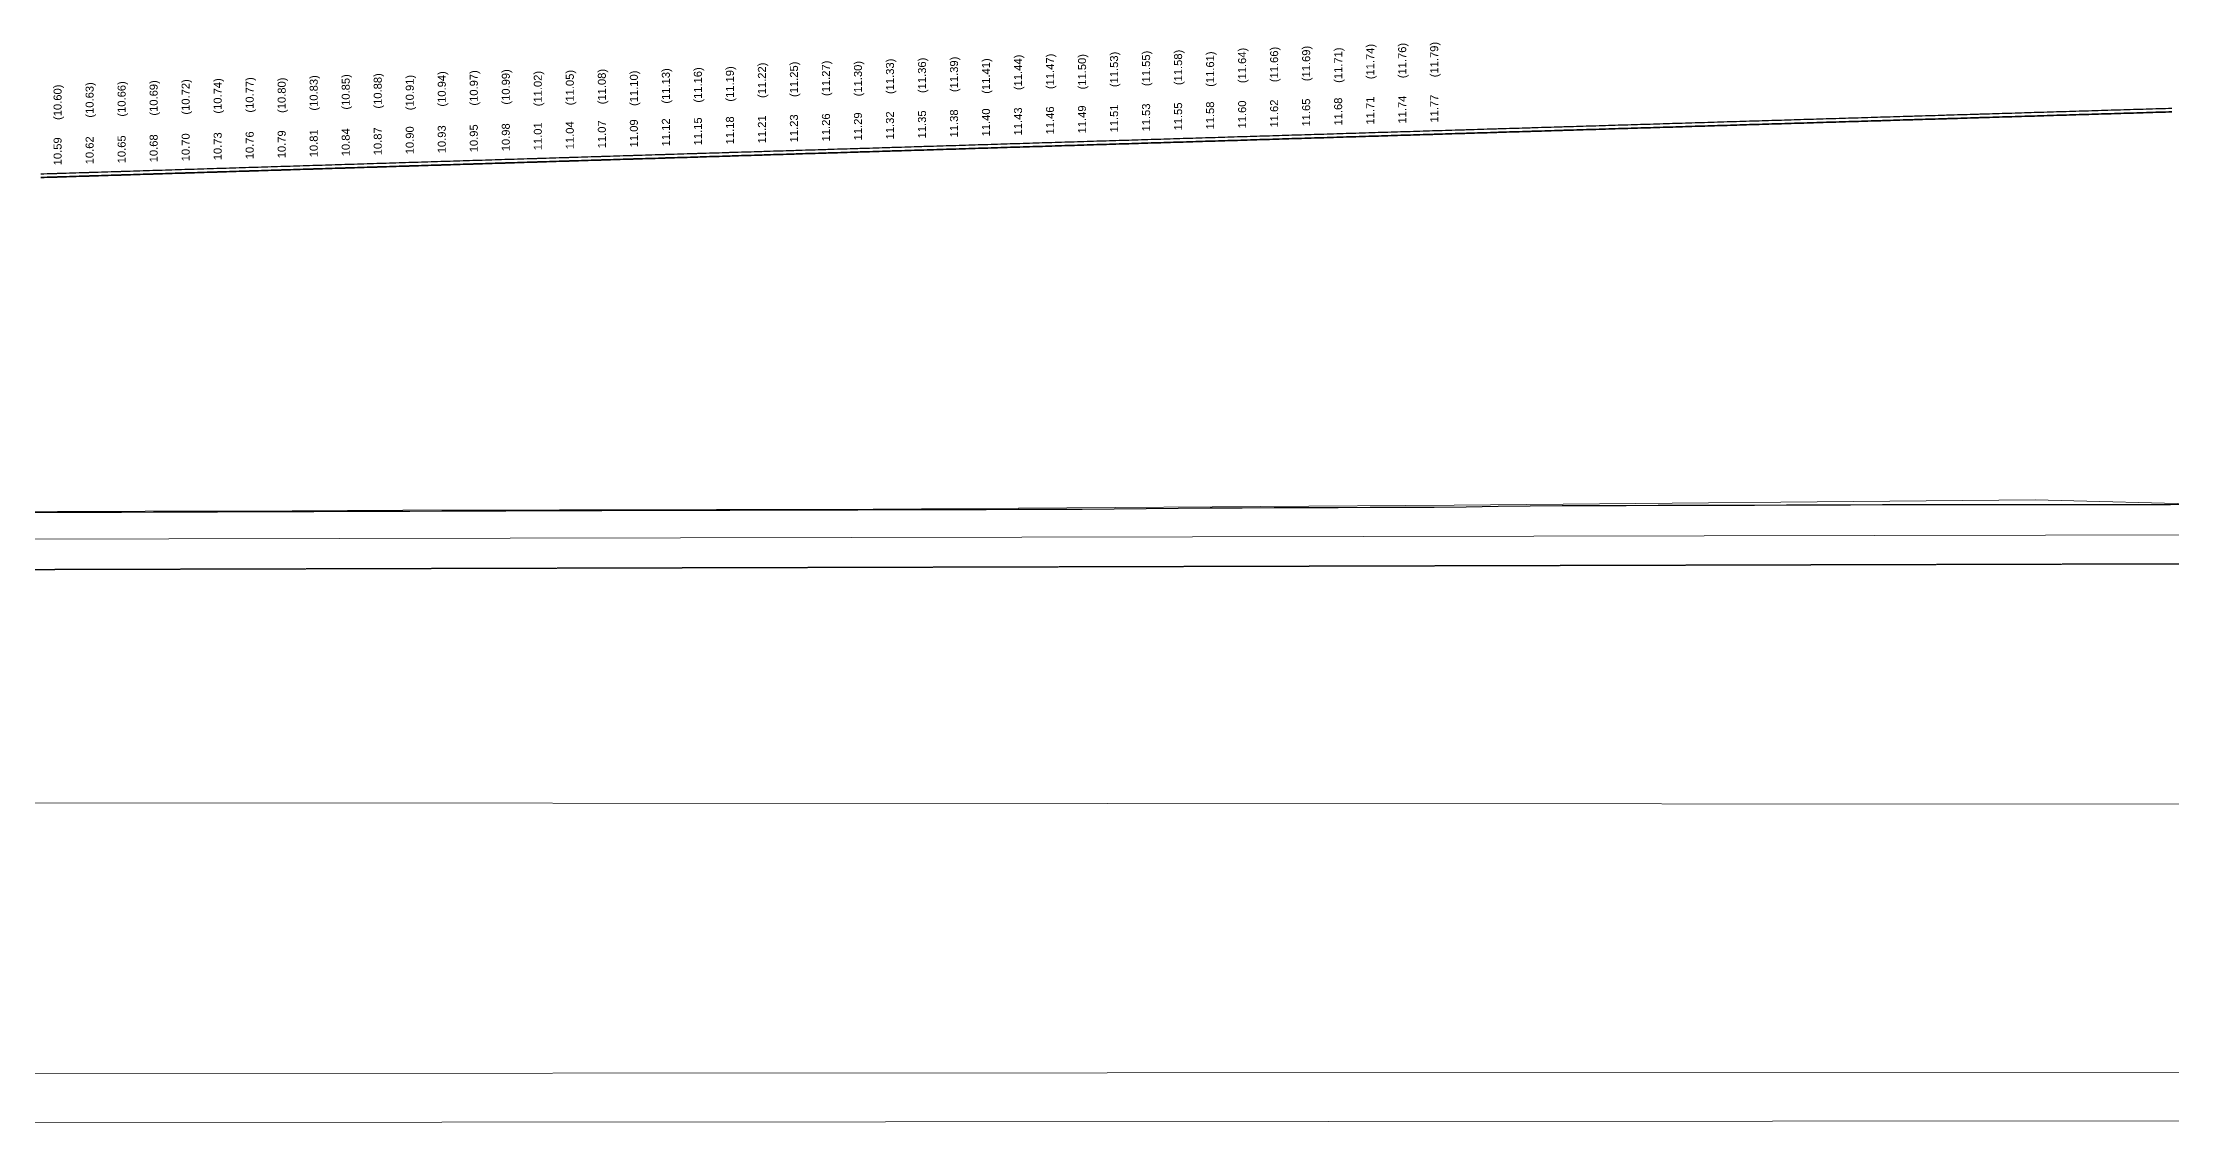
# Model space of a CAD drawing. Header units: millimetres. Extents: x 6546658 to 12951752, y -1354198 to 1102852.
# Drawn here: x 6680940 to 6747436, y -14529 to 19246 of the extents above; entities that cross this region are included whole.
import ezdxf
from ezdxf.enums import TextEntityAlignment as Align

# ---------------------------------------------------------------- set-up
doc = ezdxf.new("R2010")
doc.units = ezdxf.units.MM
doc.linetypes.add('ACAD_ISO10W100', pattern=[18.5, 12, -3, 0.5, -3])
doc.layers.get('Defpoints').update_dxf_attribs({"color": 254, "lineweight": 0})
doc.layers.add('1-Штриховка', color=8, linetype='Continuous', lineweight=9)
doc.layers.add('ИС_Основная', color=7, linetype='Continuous', lineweight=35)
for name, color, linetype in [('Геология', 250, 'Continuous'), ('Красный профиль', 1, 'Continuous'), ('Рабочие отметки', 7, 'Continuous'), ('Рабочие отметки доп.', 7, 'Continuous'), ('Черный профиль', 3, 'Continuous')]:
    doc.layers.add(name, color=color, linetype=linetype)
doc.styles.get("Standard").update_dxf_attribs({"font": 'arial.ttf'})

# ---------------------------------------------------------------- blocks, each defined once
blk = doc.blocks.new('кун')
at = {"linetype": 'Continuous'}
for p, q in [((-227818, -3990), (-209669, -3931)), ((-209669, -3931), (-206211, -3920)), ((-206211, -3920), (-191521, -3879)), ((-191521, -3879), (-173372, -3760)), ((-173372, -3760), (-155224, -3597)), ((-155224, -3597), (-137075, -4063)), ((-300000, -4981), (-91704, -4570)), ((-84129, -13142), (-283746, -13022)), ((-84129, -21442), (-258896, -21537))]:
    blk.add_line(p, q, dxfattribs=at)
at = {"layer": 'Defpoints', "color": 1, "linetype": 'Continuous'}
blk.add_line((-255040, -23079), (-84129, -22942), dxfattribs=at)
at = {"layer": 'Геология', "color": 5, "linetype": 'ACAD_ISO10W100', "lineweight": 25}
blk.add_line((-85223, -5424), (-300000, -5995), dxfattribs=at)

msp = doc.modelspace()

# ---------------------------------------------------------------- linework, layer by layer
at = {"layer": 'ИС_Основная', "flags": 128}
msp.add_lwpolyline([(6680885.4, 15029), (6680985.4, 15032.1), (6681085.3, 15035.2), (6681185.3, 15038.4), (6681285.2, 15041.5), (6681385.2, 15044.7), (6681412.2, 15045.5), (6681485.1, 15047.8), (6681585.1, 15050.9), (6681685, 15054.1), (6681785, 15057.2), (6681884.9, 15060.4), (6681984.9, 15063.5), (6682084.8, 15066.6), (6682184.8, 15069.8), (6682284.7, 15072.9), (6682384.7, 15076), (6682412.2, 15076.9), (6682484.6, 15079.2), (6682584.6, 15082.3), (6682684.5, 15085.5), (6682784.5, 15088.6), (6682884.4, 15091.7), (6682984.4, 15094.9), (6683084.3, 15098), (6683184.3, 15101.1), (6683284.2, 15104.3), (6683384.2, 15107.4), (6683412.2, 15108.3), (6683484.1, 15110.6), (6683584.1, 15113.7), (6683684, 15116.8), (6683784, 15120), (6683883.9, 15123.1), (6683983.9, 15126.2), (6684083.8, 15129.4), (6684183.8, 15132.5), (6684283.7, 15135.6), (6684383.7, 15138.8), (6684412.2, 15139.7), (6684483.6, 15141.9), (6684583.6, 15145), (6684683.5, 15148.2), (6684783.5, 15151.3), (6684883.4, 15154.4), (6684983.4, 15157.6), (6685083.3, 15160.7), (6685183.3, 15163.8), (6685283.2, 15167), (6685383.2, 15170.1), (6685412.2, 15171), (6685483.1, 15173.2), (6685583.1, 15176.4), (6685683, 15179.5), (6685783, 15182.6), (6685882.9, 15185.8), (6685982.9, 15188.9), (6686082.8, 15192), (6686182.8, 15195.1), (6686282.7, 15198.3), (6686382.7, 15201.4), (6686412.2, 15202.3), (6686482.6, 15204.5), (6686582.6, 15207.7), (6686682.5, 15210.8), (6686782.5, 15213.9), (6686882.4, 15217.1), (6686982.4, 15220.2), (6687082.3, 15223.3), (6687182.3, 15226.4), (6687282.2, 15229.6), (6687382.2, 15232.7), (6687412.2, 15233.6), (6687482.1, 15235.8), (6687582.1, 15239), (6687682, 15242.1), (6687782, 15245.2), (6687881.9, 15248.3), (6687981.9, 15251.5), (6688081.8, 15254.6), (6688181.8, 15257.7), (6688281.7, 15260.9), (6688381.7, 15264), (6688412.2, 15264.9), (6688481.6, 15267.1), (6688581.6, 15270.2), (6688681.5, 15273.4), (6688781.5, 15276.5), (6688881.4, 15279.6), (6688981.4, 15282.7), (6689081.3, 15285.9), (6689181.3, 15289), (6689281.2, 15292.1), (6689381.2, 15295.2), (6689412.2, 15296.2), (6689481.1, 15298.4), (6689581.1, 15301.5), (6689681, 15304.6), (6689781, 15307.7), (6689880.9, 15310.9), (6689980.9, 15314), (6690080.8, 15317.1), (6690180.8, 15320.2), (6690280.7, 15323.4), (6690380.7, 15326.5), (6690412.2, 15327.5), (6690480.6, 15329.6), (6690580.6, 15332.7), (6690680.5, 15335.9), (6690780.5, 15339), (6690880.4, 15342.1), (6690980.4, 15345.2), (6691080.3, 15348.3), (6691180.3, 15351.5), (6691280.2, 15354.6), (6691380.2, 15357.7), (6691412.2, 15358.7), (6691480.1, 15360.8), (6691580.1, 15364), (6691680, 15367.1), (6691780, 15370.2), (6691879.9, 15373.3), (6691979.9, 15376.4), (6692079.8, 15379.6), (6692179.8, 15382.7), (6692279.7, 15385.8), (6692379.7, 15388.9), (6692412.2, 15389.9), (6692479.6, 15392), (6692579.6, 15395.2), (6692679.5, 15398.3), (6692779.5, 15401.4), (6692879.4, 15404.5), (6692979.4, 15407.6), (6693079.3, 15410.8), (6693179.3, 15413.9), (6693279.2, 15417), (6693379.2, 15420.1), (6693412.2, 15421.1), (6693479.1, 15423.2), (6693579.1, 15426.4), (6693679, 15429.5), (6693779, 15432.6), (6693878.9, 15435.7), (6693978.9, 15438.8), (6694078.8, 15441.9), (6694178.8, 15445.1), (6694278.7, 15448.2), (6694378.7, 15451.3), (6694412.2, 15452.3), (6694478.6, 15454.4), (6694578.6, 15457.5), (6694678.5, 15460.6), (6694778.5, 15463.8), (6694878.4, 15466.9), (6694978.4, 15470), (6695078.3, 15473.1), (6695178.3, 15476.2), (6695278.2, 15479.3), (6695378.2, 15482.4), (6695412.2, 15483.5), (6695478.1, 15485.6), (6695578.1, 15488.7), (6695678, 15491.8), (6695778, 15494.9), (6695877.9, 15498), (6695977.9, 15501.1), (6696077.8, 15504.2), (6696177.8, 15507.4), (6696277.7, 15510.5), (6696377.7, 15513.6), (6696412.2, 15514.7), (6696477.6, 15516.7), (6696577.6, 15519.8), (6696677.5, 15522.9), (6696777.5, 15526), (6696877.4, 15529.1), (6696977.4, 15532.3), (6697077.3, 15535.4), (6697177.3, 15538.5), (6697277.2, 15541.6), (6697377.2, 15544.7), (6697412.2, 15545.8), (6697477.1, 15547.8), (6697577.1, 15550.9), (6697677, 15554), (6697777, 15557.1), (6697876.9, 15560.3), (6697976.9, 15563.4), (6698076.8, 15566.5), (6698176.8, 15569.6), (6698276.7, 15572.7), (6698376.7, 15575.8), (6698412.2, 15576.9), (6698476.6, 15578.9), (6698576.6, 15582), (6698676.5, 15585.1), (6698776.5, 15588.2), (6698876.4, 15591.4), (6698976.4, 15594.5), (6699076.3, 15597.6), (6699176.3, 15600.7), (6699276.2, 15603.8), (6699376.2, 15606.9), (6699412.2, 15608), (6699476.1, 15610), (6699576.1, 15613.1), (6699676, 15616.2), (6699776, 15619.3), (6699875.9, 15622.4), (6699975.9, 15625.5), (6700075.8, 15628.6), (6700175.8, 15631.8), (6700275.7, 15634.9), (6700375.7, 15638), (6700412.2, 15639.1), (6700475.6, 15641.1), (6700575.6, 15644.2), (6700675.5, 15647.3), (6700775.5, 15650.4), (6700875.4, 15653.5), (6700975.4, 15656.6), (6701075.3, 15659.7), (6701175.3, 15662.8), (6701275.2, 15665.9), (6701375.2, 15669), (6701412.2, 15670.2), (6701475.1, 15672.1), (6701575.1, 15675.2), (6701675, 15678.3), (6701775, 15681.4), (6701874.9, 15684.5), (6701974.9, 15687.6), (6702074.8, 15690.7), (6702174.8, 15693.8), (6702274.7, 15696.9), (6702374.7, 15700.1), (6702412.2, 15701.2), (6702474.6, 15703.2), (6702574.6, 15706.3), (6702674.5, 15709.4), (6702774.5, 15712.5), (6702874.4, 15715.6), (6702974.4, 15718.7), (6703074.3, 15721.8), (6703174.3, 15724.9), (6703274.2, 15728), (6703374.2, 15731.1), (6703412.2, 15732.2), (6703474.1, 15734.2), (6703574.1, 15737.3), (6703674, 15740.4), (6703774, 15743.5), (6703873.9, 15746.6), (6703973.9, 15749.7), (6704073.8, 15752.8), (6704173.8, 15755.9), (6704273.7, 15759), (6704373.7, 15762.1), (6704412.2, 15763.3), (6704473.6, 15765.2), (6704573.6, 15768.3), (6704673.5, 15771.4), (6704773.5, 15774.5), (6704873.4, 15777.6), (6704973.4, 15780.7), (6705073.3, 15783.8), (6705173.3, 15786.9), (6705273.2, 15790), (6705373.2, 15793), (6705412.2, 15794.3), (6705473.1, 15796.1), (6705573.1, 15799.2), (6705673, 15802.3), (6705773, 15805.4), (6705872.9, 15808.5), (6705972.9, 15811.6), (6706072.8, 15814.7), (6706172.8, 15817.8), (6706272.7, 15820.9), (6706372.7, 15824), (6706412.2, 15825.2), (6706472.6, 15827.1), (6706572.6, 15830.2), (6706672.5, 15833.3), (6706772.5, 15836.4), (6706872.4, 15839.5), (6706972.4, 15842.6), (6707072.3, 15845.7), (6707172.3, 15848.8), (6707272.2, 15851.9), (6707372.2, 15855), (6707412.2, 15856.2), (6707472.1, 15858.1), (6707572.1, 15861.1), (6707672, 15864.2), (6707772, 15867.3), (6707871.9, 15870.4), (6707971.9, 15873.5), (6708071.8, 15876.6), (6708171.8, 15879.7), (6708271.7, 15882.8), (6708371.7, 15885.9), (6708412.2, 15887.1), (6708471.6, 15889), (6708571.6, 15892.1), (6708671.5, 15895.2), (6708771.5, 15898.3), (6708871.4, 15901.3), (6708971.4, 15904.4), (6709071.3, 15907.5), (6709171.3, 15910.6), (6709271.2, 15913.7), (6709371.2, 15916.8), (6709412.2, 15918.1), (6709471.1, 15919.9), (6709571.1, 15923), (6709671, 15926.1), (6709771, 15929.2), (6709870.9, 15932.2), (6709970.9, 15935.3), (6710070.8, 15938.4), (6710170.8, 15941.5), (6710270.7, 15944.6), (6710370.7, 15947.7), (6710412.2, 15949), (6710470.6, 15950.8), (6710570.6, 15953.9), (6710670.5, 15957), (6710770.5, 15960), (6710870.4, 15963.1), (6710970.4, 15966.2), (6711070.3, 15969.3), (6711170.3, 15972.4), (6711270.2, 15975.5), (6711370.2, 15978.6), (6711412.2, 15979.9), (6711470.1, 15981.7), (6711570.1, 15984.7), (6711670, 15987.8), (6711770, 15990.9), (6711869.9, 15994), (6711969.9, 15997.1), (6712069.8, 16000.2), (6712169.8, 16003.3), (6712269.7, 16006.3), (6712369.7, 16009.4), (6712412.2, 16010.7), (6712469.6, 16012.5), (6712569.6, 16015.6), (6712669.5, 16018.7), (6712769.5, 16021.8), (6712869.4, 16024.9), (6712969.4, 16027.9), (6713069.3, 16031), (6713169.3, 16034.1), (6713269.2, 16037.2), (6713369.2, 16040.3), (6713412.2, 16041.6), (6713469.1, 16043.4), (6713569.1, 16046.4), (6713669, 16049.5), (6713769, 16052.6), (6713868.9, 16055.7), (6713968.9, 16058.8), (6714068.8, 16061.9), (6714168.8, 16064.9), (6714268.7, 16068), (6714368.7, 16071.1), (6714412.2, 16072.4), (6714468.6, 16074.2), (6714568.6, 16077.3), (6714668.5, 16080.3), (6714768.5, 16083.4), (6714868.4, 16086.5), (6714968.4, 16089.6), (6715068.3, 16092.7), (6715168.3, 16095.7), (6715268.2, 16098.8), (6715368.2, 16101.9), (6715412.2, 16103.3), (6715468.1, 16105), (6715568.1, 16108.1), (6715668, 16111.1), (6715768, 16114.2), (6715867.9, 16117.3), (6715967.9, 16120.4), (6716067.8, 16123.5), (6716167.8, 16126.5), (6716267.7, 16129.6), (6716367.7, 16132.7), (6716412.1, 16134.1), (6716467.6, 16135.8), (6716567.6, 16138.8), (6716667.5, 16141.9), (6716767.5, 16145), (6716867.4, 16148.1), (6716967.4, 16151.2), (6717067.3, 16154.2), (6717167.3, 16157.3), (6717267.2, 16160.4), (6717367.2, 16163.5), (6717412.1, 16164.8), (6717467.1, 16166.5), (6717567.1, 16169.6), (6717667, 16172.7), (6717767, 16175.8), (6717866.9, 16178.8), (6717966.9, 16181.9), (6718066.8, 16185), (6718166.8, 16188.1), (6718266.7, 16191.1), (6718366.7, 16194.2), (6718412.1, 16195.6), (6718466.6, 16197.3), (6718566.6, 16200.4), (6718666.5, 16203.4), (6718766.5, 16206.5), (6718866.4, 16209.6), (6718966.4, 16212.7), (6719066.3, 16215.7), (6719166.3, 16218.8), (6719266.2, 16221.9), (6719366.2, 16225), (6719412.1, 16226.4), (6719466.1, 16228), (6719566.1, 16231.1), (6719666, 16234.2), (6719766, 16237.2), (6719865.9, 16240.3), (6719965.9, 16243.4), (6720065.8, 16246.5), (6720165.8, 16249.5), (6720265.7, 16252.6), (6720365.7, 16255.7), (6720412.1, 16257.1), (6720465.6, 16258.7), (6720565.6, 16261.8), (6720665.5, 16264.9), (6720765.5, 16268), (6720865.4, 16271), (6720965.4, 16274.1), (6721065.3, 16277.2), (6721165.3, 16280.2), (6721265.2, 16283.3), (6721365.2, 16286.4), (6721412.1, 16287.8), (6721465.1, 16289.4), (6721565.1, 16292.5), (6721665, 16295.6), (6721765, 16298.7), (6721864.9, 16301.7), (6721964.9, 16304.8), (6722064.8, 16307.9), (6722164.8, 16310.9), (6722264.7, 16314), (6722364.7, 16317.1), (6722412.1, 16318.5), (6722464.6, 16320.1), (6722564.6, 16323.2), (6722664.5, 16326.3), (6722764.5, 16329.3), (6722864.4, 16332.4), (6722964.4, 16335.5), (6723064.3, 16338.5), (6723164.3, 16341.6), (6723264.2, 16344.7), (6723364.2, 16347.7), (6723412.1, 16349.2), (6723464.1, 16350.8), (6723564.1, 16353.9), (6723664, 16356.9), (6723764, 16360), (6723863.9, 16363.1), (6723963.9, 16366.1), (6724063.8, 16369.2), (6724163.8, 16372.2), (6724263.7, 16375.3), (6724363.7, 16378.4), (6724412.1, 16379.9), (6724463.6, 16381.4), (6724563.6, 16384.5), (6724663.5, 16387.6), (6724763.5, 16390.6), (6724863.4, 16393.7), (6724963.4, 16396.8), (6725063.3, 16399.8), (6725163.3, 16402.9), (6725263.2, 16405.9), (6725363.2, 16409), (6725412.1, 16410.5), (6725463.1, 16412.1), (6725563.1, 16415.1), (6725663, 16418.2), (6725763, 16421.3), (6725862.9, 16424.3), (6725962.9, 16427.4), (6726062.8, 16430.4), (6726162.8, 16433.5), (6726262.7, 16436.6), (6726362.7, 16439.6), (6726412.1, 16441.1), (6726462.6, 16442.7), (6726562.6, 16445.7), (6726662.5, 16448.8), (6726762.5, 16451.9), (6726862.4, 16454.9), (6726962.4, 16458), (6727062.3, 16461), (6727162.3, 16464.1), (6727262.2, 16467.2), (6727362.2, 16470.2), (6727412.1, 16471.7), (6727462.1, 16473.3), (6727562.1, 16476.3), (6727662, 16479.4), (6727762, 16482.5), (6727861.9, 16485.5), (6727961.9, 16488.6), (6728061.8, 16491.6), (6728161.8, 16494.7), (6728261.7, 16497.7), (6728361.7, 16500.8), (6728412.1, 16502.3), (6728461.6, 16503.9), (6728561.6, 16506.9), (6728661.5, 16510), (6728761.5, 16513), (6728861.4, 16516.1), (6728961.4, 16519.1), (6729061.3, 16522.2), (6729161.3, 16525.3), (6729261.2, 16528.3), (6729361.2, 16531.4), (6729412.1, 16532.9), (6729461.1, 16534.4), (6729561.1, 16537.5), (6729661, 16540.5), (6729761, 16543.6), (6729860.9, 16546.6), (6729960.9, 16549.7), (6730060.8, 16552.7), (6730160.8, 16555.8), (6730260.7, 16558.9), (6730360.7, 16561.9), (6730412.1, 16563.5), (6730460.6, 16565), (6730560.6, 16568), (6730660.5, 16571.1), (6730760.5, 16574.1), (6730860.4, 16577.2), (6730960.4, 16580.2), (6731060.3, 16583.3), (6731160.3, 16586.3), (6731260.2, 16589.4), (6731360.2, 16592.4), (6731412.1, 16594), (6731460.1, 16595.5), (6731560.1, 16598.5), (6731660, 16601.6), (6731760, 16604.6), (6731859.9, 16607.7), (6731959.9, 16610.7), (6732059.8, 16613.8), (6732159.8, 16616.8), (6732259.7, 16619.9), (6732359.7, 16622.9), (6732412.1, 16624.5), (6732459.6, 16626), (6732559.6, 16629), (6732659.5, 16632.1), (6732759.5, 16635.1), (6732859.4, 16638.2), (6732959.4, 16641.2), (6733059.3, 16644.3), (6733159.3, 16647.3), (6733259.2, 16650.4), (6733359.2, 16653.4), (6733412.1, 16655), (6733459.1, 16656.5), (6733559.1, 16659.5), (6733659, 16662.6), (6733759, 16665.6), (6733858.9, 16668.7), (6733958.9, 16671.7), (6734058.8, 16674.8), (6734158.8, 16677.8), (6734258.7, 16680.9), (6734358.7, 16683.9), (6734412.1, 16685.5), (6734458.6, 16687), (6734558.6, 16690), (6734658.5, 16693), (6734758.5, 16696.1), (6734858.4, 16699.1), (6734958.4, 16702.2), (6735058.3, 16705.2), (6735158.3, 16708.3), (6735258.2, 16711.3), (6735358.2, 16714.4), (6735412.1, 16716), (6735458.1, 16717.4), (6735558.1, 16720.5), (6735658, 16723.5), (6735758, 16726.5), (6735857.9, 16729.6), (6735957.9, 16732.6), (6736057.8, 16735.7), (6736157.8, 16738.7), (6736257.7, 16741.8), (6736357.7, 16744.8), (6736412.1, 16746.5), (6736457.6, 16747.8), (6736557.6, 16750.9), (6736657.5, 16753.9), (6736757.5, 16757), (6736857.4, 16760), (6736957.4, 16763.1), (6737057.3, 16766.1), (6737157.3, 16769.1), (6737257.2, 16772.2), (6737357.2, 16775.2), (6737412.1, 16776.9), (6737457.1, 16778.3), (6737557.1, 16781.3), (6737657, 16784.4), (6737757, 16787.4), (6737856.9, 16790.4), (6737956.9, 16793.5), (6738056.8, 16796.5), (6738156.8, 16799.6), (6738256.7, 16802.6), (6738356.7, 16805.6), (6738412.1, 16807.3), (6738456.6, 16808.7), (6738556.6, 16811.7), (6738656.5, 16814.8), (6738756.5, 16817.8), (6738856.4, 16820.8), (6738956.4, 16823.9), (6739056.3, 16826.9), (6739156.3, 16829.9), (6739256.2, 16833), (6739356.2, 16836), (6739412.1, 16837.7), (6739456.1, 16839.1), (6739556.1, 16842.1), (6739656, 16845.1), (6739756, 16848.2), (6739855.9, 16851.2), (6739955.9, 16854.2), (6740055.8, 16857.3), (6740155.8, 16860.3), (6740255.7, 16863.4), (6740355.7, 16866.4), (6740412.1, 16868.1), (6740455.6, 16869.4), (6740555.6, 16872.5), (6740655.5, 16875.5), (6740755.5, 16878.5), (6740855.5, 16881.6), (6740955.4, 16884.6), (6741055.4, 16887.6), (6741155.3, 16890.7), (6741255.3, 16893.7), (6741355.2, 16896.7), (6741412.1, 16898.5), (6741455.2, 16899.8), (6741555.1, 16902.8), (6741655.1, 16905.8), (6741755, 16908.9), (6741855, 16911.9), (6741954.9, 16914.9), (6742054.9, 16918), (6742154.8, 16921), (6742254.8, 16924), (6742354.7, 16927.1), (6742412.1, 16928.8), (6742454.7, 16930.1), (6742554.6, 16933.1), (6742654.6, 16936.2), (6742754.5, 16939.2), (6742854.5, 16942.2), (6742954.4, 16945.3), (6743054.4, 16948.3), (6743154.3, 16951.3), (6743254.3, 16954.4), (6743354.2, 16957.4), (6743412.1, 16959.1), (6743454.2, 16960.4), (6743554.1, 16963.5), (6743654.1, 16966.5), (6743754, 16969.5), (6743854, 16972.5), (6743953.9, 16975.6), (6744053.9, 16978.6), (6744153.8, 16981.6), (6744253.8, 16984.7), (6744353.7, 16987.7), (6744412.1, 16989.5), (6744453.7, 16990.7), (6744553.6, 16993.8), (6744653.6, 16996.8), (6744753.5, 16999.8), (6744853.5, 17002.8), (6744953.4, 17005.9), (6745053.4, 17008.9), (6745153.3, 17011.9), (6745253.3, 17014.9), (6745353.2, 17018), (6745412.1, 17019.8), (6745453.2, 17021), (6745553.1, 17024), (6745653.1, 17027.1), (6745753, 17030.1), (6745853, 17033.1), (6745952.9, 17036.1), (6746052.9, 17039.2), (6746152.8, 17042.2), (6746252.8, 17045.2), (6746352.7, 17048.2), (6746412.1, 17050), (6746452.7, 17051.3), (6746552.6, 17054.3), (6746652.6, 17057.3), (6746752.5, 17060.3), (6746852.5, 17063.4), (6746952.4, 17066.4), (6747052.4, 17069.4), (6747152.3, 17072.4), (6747252.3, 17075.5), (6747352.2, 17078.5), (6747412.1, 17080.3), (6747452.2, 17081.5)], dxfattribs=at)
at = {"layer": 'Красный профиль', "linetype": 'Continuous', "flags": 128}
msp.add_lwpolyline([(6680881.8, 15143.9), (6680981.7, 15147), (6681081.7, 15150.2), (6681181.6, 15153.3), (6681281.6, 15156.5), (6681381.5, 15159.6), (6681408.6, 15160.5), (6681481.5, 15162.7), (6681581.4, 15165.9), (6681681.4, 15169), (6681781.3, 15172.2), (6681881.3, 15175.3), (6681981.2, 15178.4), (6682081.2, 15181.6), (6682181.1, 15184.7), (6682281.1, 15187.9), (6682381, 15191), (6682408.6, 15191.9), (6682481, 15194.1), (6682580.9, 15197.3), (6682680.9, 15200.4), (6682780.8, 15203.5), (6682880.8, 15206.7), (6682980.7, 15209.8), (6683080.7, 15213), (6683180.6, 15216.1), (6683280.6, 15219.2), (6683380.5, 15222.4), (6683408.6, 15223.2), (6683480.5, 15225.5), (6683580.4, 15228.6), (6683680.4, 15231.8), (6683780.3, 15234.9), (6683880.3, 15238), (6683980.2, 15241.2), (6684080.2, 15244.3), (6684180.2, 15247.4), (6684280.1, 15250.6), (6684380.1, 15253.7), (6684408.6, 15254.6), (6684480, 15256.8), (6684580, 15260), (6684679.9, 15263.1), (6684779.9, 15266.2), (6684879.8, 15269.4), (6684979.8, 15272.5), (6685079.7, 15275.6), (6685179.7, 15278.8), (6685279.6, 15281.9), (6685379.6, 15285), (6685408.6, 15285.9), (6685479.5, 15288.2), (6685579.5, 15291.3), (6685679.4, 15294.4), (6685779.4, 15297.6), (6685879.3, 15300.7), (6685979.3, 15303.8), (6686079.2, 15307), (6686179.2, 15310.1), (6686279.1, 15313.2), (6686379.1, 15316.4), (6686408.6, 15317.3), (6686479, 15319.5), (6686579, 15322.6), (6686678.9, 15325.7), (6686778.9, 15328.9), (6686878.8, 15332), (6686978.8, 15335.1), (6687078.7, 15338.3), (6687178.7, 15341.4), (6687278.6, 15344.5), (6687378.6, 15347.6), (6687408.6, 15348.6), (6687478.5, 15350.8), (6687578.5, 15353.9), (6687678.4, 15357), (6687778.4, 15360.2), (6687878.3, 15363.3), (6687978.3, 15366.4), (6688078.2, 15369.5), (6688178.2, 15372.7), (6688278.1, 15375.8), (6688378.1, 15378.9), (6688408.6, 15379.9), (6688478, 15382.1), (6688578, 15385.2), (6688677.9, 15388.3), (6688777.9, 15391.4), (6688877.8, 15394.6), (6688977.8, 15397.7), (6689077.7, 15400.8), (6689177.7, 15403.9), (6689277.6, 15407.1), (6689377.6, 15410.2), (6689408.6, 15411.2), (6689477.5, 15413.3), (6689577.5, 15416.4), (6689677.4, 15419.6), (6689777.4, 15422.7), (6689877.3, 15425.8), (6689977.3, 15428.9), (6690077.2, 15432.1), (6690177.2, 15435.2), (6690277.1, 15438.3), (6690377.1, 15441.4), (6690408.6, 15442.4), (6690477, 15444.6), (6690577, 15447.7), (6690676.9, 15450.8), (6690776.9, 15453.9), (6690876.8, 15457), (6690976.8, 15460.2), (6691076.7, 15463.3), (6691176.7, 15466.4), (6691276.6, 15469.5), (6691376.6, 15472.7), (6691408.6, 15473.7), (6691476.5, 15475.8), (6691576.5, 15478.9), (6691676.4, 15482), (6691776.4, 15485.1), (6691876.3, 15488.3), (6691976.3, 15491.4), (6692076.2, 15494.5), (6692176.2, 15497.6), (6692276.1, 15500.7), (6692376.1, 15503.9), (6692408.6, 15504.9), (6692476, 15507), (6692576, 15510.1), (6692675.9, 15513.2), (6692775.9, 15516.3), (6692875.8, 15519.5), (6692975.8, 15522.6), (6693075.7, 15525.7), (6693175.7, 15528.8), (6693275.6, 15531.9), (6693375.6, 15535.1), (6693408.6, 15536.1), (6693475.5, 15538.2), (6693575.5, 15541.3), (6693675.4, 15544.4), (6693775.4, 15547.5), (6693875.3, 15550.6), (6693975.3, 15553.8), (6694075.2, 15556.9), (6694175.2, 15560), (6694275.1, 15563.1), (6694375.1, 15566.2), (6694408.6, 15567.3), (6694475, 15569.3), (6694575, 15572.5), (6694674.9, 15575.6), (6694774.9, 15578.7), (6694874.8, 15581.8), (6694974.8, 15584.9), (6695074.7, 15588), (6695174.7, 15591.2), (6695274.6, 15594.3), (6695374.6, 15597.4), (6695408.6, 15598.5), (6695474.5, 15600.5), (6695574.5, 15603.6), (6695674.4, 15606.7), (6695774.4, 15609.8), (6695874.3, 15613), (6695974.3, 15616.1), (6696074.2, 15619.2), (6696174.2, 15622.3), (6696274.1, 15625.4), (6696374.1, 15628.5), (6696408.6, 15629.6), (6696474, 15631.6), (6696574, 15634.8), (6696673.9, 15637.9), (6696773.9, 15641), (6696873.8, 15644.1), (6696973.8, 15647.2), (6697073.7, 15650.3), (6697173.7, 15653.4), (6697273.6, 15656.5), (6697373.6, 15659.7), (6697408.6, 15660.7), (6697473.5, 15662.8), (6697573.5, 15665.9), (6697673.4, 15669), (6697773.4, 15672.1), (6697873.3, 15675.2), (6697973.3, 15678.3), (6698073.2, 15681.4), (6698173.2, 15684.5), (6698273.1, 15687.6), (6698373.1, 15690.8), (6698408.6, 15691.9), (6698473, 15693.9), (6698573, 15697), (6698672.9, 15700.1), (6698772.9, 15703.2), (6698872.8, 15706.3), (6698972.8, 15709.4), (6699072.7, 15712.5), (6699172.7, 15715.6), (6699272.6, 15718.7), (6699372.6, 15721.8), (6699408.6, 15723), (6699472.5, 15724.9), (6699572.5, 15728.1), (6699672.4, 15731.2), (6699772.4, 15734.3), (6699872.3, 15737.4), (6699972.3, 15740.5), (6700072.2, 15743.6), (6700172.2, 15746.7), (6700272.1, 15749.8), (6700372.1, 15752.9), (6700408.6, 15754), (6700472, 15756), (6700572, 15759.1), (6700671.9, 15762.2), (6700771.9, 15765.3), (6700871.8, 15768.4), (6700971.8, 15771.5), (6701071.7, 15774.6), (6701171.7, 15777.8), (6701271.6, 15780.9), (6701371.6, 15784), (6701408.6, 15785.1), (6701471.5, 15787.1), (6701571.5, 15790.2), (6701671.4, 15793.3), (6701771.4, 15796.4), (6701871.3, 15799.5), (6701971.3, 15802.6), (6702071.3, 15805.7), (6702171.2, 15808.8), (6702271.2, 15811.9), (6702371.1, 15815), (6702408.6, 15816.2), (6702471.1, 15818.1), (6702571, 15821.2), (6702671, 15824.3), (6702770.9, 15827.4), (6702870.9, 15830.5), (6702970.8, 15833.6), (6703070.8, 15836.7), (6703170.7, 15839.8), (6703270.7, 15842.9), (6703370.6, 15846), (6703408.6, 15847.2), (6703470.6, 15849.1), (6703570.5, 15852.2), (6703670.5, 15855.3), (6703770.4, 15858.4), (6703870.4, 15861.5), (6703970.3, 15864.6), (6704070.3, 15867.7), (6704170.2, 15870.8), (6704270.2, 15873.9), (6704370.1, 15877), (6704408.6, 15878.2), (6704470.1, 15880.1), (6704570, 15883.2), (6704670, 15886.3), (6704769.9, 15889.4), (6704869.9, 15892.5), (6704969.8, 15895.6), (6705069.8, 15898.7), (6705169.7, 15901.8), (6705269.7, 15904.9), (6705369.6, 15908), (6705408.6, 15909.2), (6705469.6, 15911.1), (6705569.5, 15914.2), (6705669.5, 15917.3), (6705769.4, 15920.4), (6705869.4, 15923.5), (6705969.3, 15926.6), (6706069.3, 15929.7), (6706169.2, 15932.8), (6706269.2, 15935.9), (6706369.1, 15939), (6706408.6, 15940.2), (6706469.1, 15942.1), (6706569, 15945.1), (6706669, 15948.2), (6706768.9, 15951.3), (6706868.9, 15954.4), (6706968.8, 15957.5), (6707068.8, 15960.6), (6707168.7, 15963.7), (6707268.7, 15966.8), (6707368.6, 15969.9), (6707408.6, 15971.1), (6707468.6, 15973), (6707568.5, 15976.1), (6707668.5, 15979.2), (6707768.4, 15982.3), (6707868.4, 15985.4), (6707968.3, 15988.5), (6708068.3, 15991.6), (6708168.2, 15994.6), (6708268.2, 15997.7), (6708368.1, 16000.8), (6708408.6, 16002.1), (6708468.1, 16003.9), (6708568, 16007), (6708668, 16010.1), (6708767.9, 16013.2), (6708867.9, 16016.3), (6708967.8, 16019.4), (6709067.8, 16022.5), (6709167.7, 16025.6), (6709267.7, 16028.7), (6709367.6, 16031.7), (6709408.6, 16033), (6709467.6, 16034.8), (6709567.5, 16037.9), (6709667.5, 16041), (6709767.4, 16044.1), (6709867.4, 16047.2), (6709967.3, 16050.3), (6710067.3, 16053.4), (6710167.2, 16056.5), (6710267.2, 16059.6), (6710367.1, 16062.6), (6710408.6, 16063.9), (6710467.1, 16065.7), (6710567, 16068.8), (6710667, 16071.9), (6710766.9, 16075), (6710866.9, 16078.1), (6710966.8, 16081.2), (6711066.8, 16084.3), (6711166.7, 16087.3), (6711266.7, 16090.4), (6711366.6, 16093.5), (6711408.6, 16094.8), (6711466.6, 16096.6), (6711566.5, 16099.7), (6711666.5, 16102.8), (6711766.4, 16105.9), (6711866.4, 16108.9), (6711966.3, 16112), (6712066.3, 16115.1), (6712166.2, 16118.2), (6712266.2, 16121.3), (6712366.1, 16124.4), (6712408.6, 16125.7), (6712466.1, 16127.5), (6712566, 16130.5), (6712666, 16133.6), (6712765.9, 16136.7), (6712865.9, 16139.8), (6712965.8, 16142.9), (6713065.8, 16146), (6713165.7, 16149.1), (6713265.7, 16152.1), (6713365.6, 16155.2), (6713408.6, 16156.5), (6713465.6, 16158.3), (6713565.5, 16161.4), (6713665.5, 16164.5), (6713765.4, 16167.5), (6713865.4, 16170.6), (6713965.3, 16173.7), (6714065.3, 16176.8), (6714165.2, 16179.9), (6714265.2, 16183), (6714365.1, 16186), (6714408.6, 16187.4), (6714465.1, 16189.1), (6714565, 16192.2), (6714665, 16195.3), (6714764.9, 16198.4), (6714864.9, 16201.4), (6714964.8, 16204.5), (6715064.8, 16207.6), (6715164.7, 16210.7), (6715264.7, 16213.8), (6715364.6, 16216.8), (6715408.6, 16218.2), (6715464.6, 16219.9), (6715564.5, 16223), (6715664.5, 16226.1), (6715764.4, 16229.2), (6715864.4, 16232.2), (6715964.3, 16235.3), (6716064.3, 16238.4), (6716164.2, 16241.5), (6716264.2, 16244.6), (6716364.1, 16247.6), (6716408.6, 16249), (6716464.1, 16250.7), (6716564, 16253.8), (6716664, 16256.9), (6716763.9, 16259.9), (6716863.9, 16263), (6716963.8, 16266.1), (6717063.8, 16269.2), (6717163.7, 16272.3), (6717263.7, 16275.3), (6717363.6, 16278.4), (6717408.6, 16279.8), (6717463.6, 16281.5), (6717563.5, 16284.6), (6717663.5, 16287.6), (6717763.4, 16290.7), (6717863.4, 16293.8), (6717963.3, 16296.9), (6718063.3, 16299.9), (6718163.2, 16303), (6718263.2, 16306.1), (6718363.1, 16309.2), (6718408.6, 16310.6), (6718463.1, 16312.2), (6718563, 16315.3), (6718663, 16318.4), (6718762.9, 16321.5), (6718862.9, 16324.5), (6718962.8, 16327.6), (6719062.8, 16330.7), (6719162.7, 16333.8), (6719262.7, 16336.8), (6719362.6, 16339.9), (6719408.6, 16341.3), (6719462.6, 16343), (6719562.5, 16346), (6719662.5, 16349.1), (6719762.5, 16352.2), (6719862.4, 16355.3), (6719962.4, 16358.3), (6720062.3, 16361.4), (6720162.3, 16364.5), (6720262.2, 16367.5), (6720362.2, 16370.6), (6720408.6, 16372), (6720462.1, 16373.7), (6720562.1, 16376.8), (6720662, 16379.8), (6720762, 16382.9), (6720861.9, 16386), (6720961.9, 16389), (6721061.8, 16392.1), (6721161.8, 16395.2), (6721261.7, 16398.3), (6721361.7, 16401.3), (6721408.6, 16402.8), (6721461.6, 16404.4), (6721561.6, 16407.5), (6721661.5, 16410.5), (6721761.5, 16413.6), (6721861.4, 16416.7), (6721961.4, 16419.7), (6722061.3, 16422.8), (6722161.3, 16425.9), (6722261.2, 16428.9), (6722361.2, 16432), (6722408.6, 16433.5), (6722461.1, 16435.1), (6722561.1, 16438.1), (6722661, 16441.2), (6722761, 16444.3), (6722860.9, 16447.3), (6722960.9, 16450.4), (6723060.8, 16453.5), (6723160.8, 16456.5), (6723260.7, 16459.6), (6723360.7, 16462.7), (6723408.6, 16464.1), (6723460.6, 16465.7), (6723560.6, 16468.8), (6723660.5, 16471.9), (6723760.5, 16474.9), (6723860.4, 16478), (6723960.4, 16481.1), (6724060.3, 16484.1), (6724160.3, 16487.2), (6724260.2, 16490.3), (6724360.2, 16493.3), (6724408.6, 16494.8), (6724460.1, 16496.4), (6724560.1, 16499.5), (6724660, 16502.5), (6724760, 16505.6), (6724859.9, 16508.6), (6724959.9, 16511.7), (6725059.8, 16514.8), (6725159.8, 16517.8), (6725259.7, 16520.9), (6725359.7, 16524), (6725408.6, 16525.5), (6725459.6, 16527), (6725559.6, 16530.1), (6725659.5, 16533.1), (6725759.5, 16536.2), (6725859.4, 16539.3), (6725959.4, 16542.3), (6726059.3, 16545.4), (6726159.3, 16548.4), (6726259.2, 16551.5), (6726359.2, 16554.6), (6726408.6, 16556.1), (6726459.1, 16557.6), (6726559.1, 16560.7), (6726659, 16563.8), (6726759, 16566.8), (6726858.9, 16569.9), (6726958.9, 16572.9), (6727058.8, 16576), (6727158.8, 16579), (6727258.7, 16582.1), (6727358.7, 16585.2), (6727408.6, 16586.7), (6727458.6, 16588.2), (6727558.6, 16591.3), (6727658.5, 16594.3), (6727758.5, 16597.4), (6727858.4, 16600.5), (6727958.4, 16603.5), (6728058.3, 16606.6), (6728158.3, 16609.6), (6728258.2, 16612.7), (6728358.2, 16615.7), (6728408.6, 16617.3), (6728458.1, 16618.8), (6728558.1, 16621.9), (6728658, 16624.9), (6728758, 16628), (6728857.9, 16631), (6728957.9, 16634.1), (6729057.8, 16637.1), (6729157.8, 16640.2), (6729257.7, 16643.3), (6729357.7, 16646.3), (6729408.6, 16647.9), (6729457.6, 16649.4), (6729557.6, 16652.4), (6729657.5, 16655.5), (6729757.5, 16658.5), (6729857.4, 16661.6), (6729957.4, 16664.6), (6730057.3, 16667.7), (6730157.3, 16670.7), (6730257.2, 16673.8), (6730357.2, 16676.9), (6730408.6, 16678.4), (6730457.1, 16679.9), (6730557.1, 16683), (6730657, 16686), (6730757, 16689.1), (6730856.9, 16692.1), (6730956.9, 16695.2), (6731056.8, 16698.2), (6731156.8, 16701.3), (6731256.7, 16704.3), (6731356.7, 16707.4), (6731408.6, 16709), (6731456.6, 16710.4), (6731556.6, 16713.5), (6731656.5, 16716.5), (6731756.5, 16719.6), (6731856.4, 16722.6), (6731956.4, 16725.7), (6732056.3, 16728.7), (6732156.3, 16731.8), (6732256.2, 16734.8), (6732356.2, 16737.9), (6732408.6, 16739.5), (6732456.1, 16740.9), (6732556.1, 16744), (6732656, 16747), (6732756, 16750.1), (6732855.9, 16753.1), (6732955.9, 16756.2), (6733055.8, 16759.2), (6733155.8, 16762.3), (6733255.7, 16765.3), (6733355.7, 16768.4), (6733408.6, 16770), (6733455.6, 16771.4), (6733555.6, 16774.5), (6733655.5, 16777.5), (6733755.5, 16780.6), (6733855.4, 16783.6), (6733955.4, 16786.7), (6734055.3, 16789.7), (6734155.3, 16792.8), (6734255.2, 16795.8), (6734355.2, 16798.9), (6734408.6, 16800.5), (6734455.1, 16801.9), (6734555.1, 16804.9), (6734655, 16808), (6734755, 16811), (6734854.9, 16814.1), (6734954.9, 16817.1), (6735054.8, 16820.2), (6735154.8, 16823.2), (6735254.7, 16826.3), (6735354.7, 16829.3), (6735408.6, 16831), (6735454.6, 16832.4), (6735554.6, 16835.4), (6735654.5, 16838.4), (6735754.5, 16841.5), (6735854.4, 16844.5), (6735954.4, 16847.6), (6736054.3, 16850.6), (6736154.3, 16853.7), (6736254.2, 16856.7), (6736354.2, 16859.8), (6736408.6, 16861.4), (6736454.1, 16862.8), (6736554.1, 16865.8), (6736654, 16868.9), (6736754, 16871.9), (6736853.9, 16875), (6736953.9, 16878), (6737053.8, 16881), (6737153.8, 16884.1), (6737253.7, 16887.1), (6737353.7, 16890.2), (6737408.6, 16891.8), (6737453.6, 16893.2), (6737553.6, 16896.3), (6737653.6, 16899.3), (6737753.5, 16902.3), (6737853.5, 16905.4), (6737953.4, 16908.4), (6738053.4, 16911.5), (6738153.3, 16914.5), (6738253.3, 16917.5), (6738353.2, 16920.6), (6738408.6, 16922.3), (6738453.2, 16923.6), (6738553.1, 16926.7), (6738653.1, 16929.7), (6738753, 16932.7), (6738853, 16935.8), (6738952.9, 16938.8), (6739052.9, 16941.9), (6739152.8, 16944.9), (6739252.8, 16947.9), (6739352.7, 16951), (6739408.6, 16952.7), (6739452.7, 16954), (6739552.6, 16957), (6739652.6, 16960.1), (6739752.5, 16963.1), (6739852.5, 16966.2), (6739952.4, 16969.2), (6740052.4, 16972.2), (6740152.3, 16975.3), (6740252.3, 16978.3), (6740352.2, 16981.3), (6740408.6, 16983), (6740452.2, 16984.4), (6740552.1, 16987.4), (6740652.1, 16990.4), (6740752, 16993.5), (6740852, 16996.5), (6740951.9, 16999.5), (6741051.9, 17002.6), (6741151.8, 17005.6), (6741251.8, 17008.7), (6741351.7, 17011.7), (6741408.6, 17013.4), (6741451.7, 17014.7), (6741551.6, 17017.8), (6741651.6, 17020.8), (6741751.5, 17023.8), (6741851.5, 17026.9), (6741951.4, 17029.9), (6742051.4, 17032.9), (6742151.3, 17036), (6742251.3, 17039), (6742351.2, 17042), (6742408.6, 17043.8), (6742451.2, 17045.1), (6742551.1, 17048.1), (6742651.1, 17051.1), (6742751, 17054.2), (6742851, 17057.2), (6742950.9, 17060.2), (6743050.9, 17063.2), (6743150.8, 17066.3), (6743250.8, 17069.3), (6743350.7, 17072.3), (6743408.6, 17074.1), (6743450.7, 17075.4), (6743550.6, 17078.4), (6743650.6, 17081.4), (6743750.5, 17084.5), (6743850.5, 17087.5), (6743950.4, 17090.5), (6744050.4, 17093.6), (6744150.3, 17096.6), (6744250.3, 17099.6), (6744350.2, 17102.6), (6744408.6, 17104.4), (6744450.2, 17105.7), (6744550.1, 17108.7), (6744650.1, 17111.7), (6744750, 17114.8), (6744850, 17117.8), (6744949.9, 17120.8), (6745049.9, 17123.8), (6745149.8, 17126.9), (6745249.8, 17129.9), (6745349.7, 17132.9), (6745408.6, 17134.7), (6745449.7, 17136), (6745549.6, 17139), (6745649.6, 17142), (6745749.5, 17145), (6745849.5, 17148.1), (6745949.4, 17151.1), (6746049.4, 17154.1), (6746149.3, 17157.1), (6746249.3, 17160.2), (6746349.2, 17163.2), (6746408.6, 17165), (6746449.2, 17166.2), (6746549.1, 17169.2), (6746649.1, 17172.3), (6746749, 17175.3), (6746849, 17178.3), (6746948.9, 17181.3), (6747048.9, 17184.4), (6747148.8, 17187.4), (6747248.8, 17190.4), (6747348.7, 17193.4), (6747408.6, 17195.2), (6747448.7, 17196.5)], dxfattribs=at)
at = {"layer": 'Черный профиль', "linetype": 'Continuous', "flags": 128}
msp.add_lwpolyline([(6680408.6, 4566.1), (6681408.6, 4569), (6682408.6, 4572.1), (6683408.6, 4575.8), (6684408.6, 4579.5), (6685408.6, 4583.2), (6686408.6, 4586.9), (6687408.6, 4590.7), (6688408.6, 4594.4), (6689408.6, 4597.6), (6690408.6, 4600.8), (6691408.6, 4604), (6692408.6, 4607.2), (6693408.6, 4610.3), (6694408.6, 4613.5), (6695408.6, 4616.7), (6696408.6, 4619.9), (6697408.6, 4623.1), (6698408.6, 4626.3), (6699408.6, 4629.5), (6700408.6, 4632.4), (6701408.6, 4635.4), (6702408.6, 4638.2), (6703408.6, 4640.9), (6704408.6, 4643.6), (6705408.6, 4646.3), (6706408.6, 4649), (6707408.6, 4651.7), (6708408.6, 4654.5), (6709408.6, 4657.2), (6710408.6, 4659.9), (6711408.6, 4662.6), (6712408.6, 4665.3), (6713408.6, 4668.4), (6714408.6, 4677.1), (6715408.6, 4685.8), (6716408.6, 4694.6), (6717408.6, 4703.3), (6718408.6, 4712), (6719408.6, 4716.8), (6720408.6, 4720.2), (6721408.6, 4722.9), (6722408.6, 4725), (6723408.6, 4726.5), (6724408.6, 4729.6), (6725408.6, 4741.9), (6726408.6, 4755.4), (6727408.6, 4770.1), (6728408.6, 4785.6), (6729408.6, 4785.1), (6730408.6, 4785.3), (6731408.6, 4786.1), (6732408.6, 4787.8), (6733408.6, 4790.5), (6734408.6, 4793.8), (6735408.6, 4797.1), (6736408.6, 4800.4), (6737408.6, 4803.8), (6738408.6, 4807.1), (6739408.6, 4810.4), (6740408.6, 4813.7), (6741408.6, 4816.2), (6742408.6, 4816.3), (6743408.6, 4816.4), (6744408.6, 4816.5), (6745408.6, 4816.7), (6746408.6, 4816.8), (6747408.6, 4816.9), (6748408.6, 4817.1)], dxfattribs=at)

# ---------------------------------------------------------------- texts
at = {"layer": 'Рабочие отметки', "linetype": 'Continuous'}
for s, p in [('11.51', (6714408.6, 16437.4)), ('11.53', (6715408.6, 16468.2)), ('11.55', (6716408.6, 16499)), ('11.58', (6717408.6, 16529.8)), ('11.60', (6718408.6, 16560.6)), ('11.62', (6719408.6, 16591.3)), ('11.65', (6720408.6, 16622)), ('11.68', (6721408.6, 16652.8)), ('11.71', (6722408.6, 16683.5)), ('11.74', (6723408.6, 16714.1)), ('11.77', (6724408.6, 16744.8)), ('10.93', (6693408.6, 15786.1)), ('10.95', (6694408.6, 15817.3)), ('10.98', (6695408.6, 15848.5)), ('11.01', (6696408.6, 15879.6)), ('11.04', (6697408.6, 15910.7)), ('11.07', (6698408.6, 15941.9)), ('11.09', (6699408.6, 15973)), ('11.12', (6700408.6, 16004)), ('11.15', (6701408.6, 16035.1)), ('11.18', (6702408.6, 16066.2)), ('11.21', (6703408.6, 16097.2)), ('11.23', (6704408.6, 16128.2)), ('11.26', (6705408.6, 16159.2)), ('11.29', (6706408.6, 16190.2)), ('11.32', (6707408.6, 16221.1)), ('11.35', (6708408.6, 16252.1)), ('11.38', (6709408.6, 16283)), ('11.40', (6710408.6, 16313.9)), ('11.43', (6711408.6, 16344.8)), ('11.46', (6712408.6, 16375.7)), ('11.49', (6713408.6, 16406.5)), ('10.59', (6681408.6, 15410.5)), ('10.62', (6682408.6, 15441.9)), ('10.65', (6683408.6, 15473.2)), ('10.68', (6684408.6, 15504.6)), ('10.70', (6685408.6, 15535.9)), ('10.73', (6686408.6, 15567.3)), ('10.76', (6687408.6, 15598.6)), ('10.79', (6688408.6, 15629.9)), ('10.81', (6689408.6, 15661.2)), ('10.84', (6690408.6, 15692.4)), ('10.87', (6691408.6, 15723.7)), ('10.90', (6692408.6, 15754.9))]:
    msp.add_text(s, height=250, rotation=90.000002, dxfattribs=at).set_placement(p, align=Align.MIDDLE_LEFT)
at = {"layer": 'Рабочие отметки доп.', "linetype": 'Continuous'}
for s, p in [('(11.25)', (6704408.6, 17544.9)), ('(11.27)', (6705408.6, 17575.9)), ('(11.30)', (6706408.6, 17565.2)), ('(11.33)', (6707408.6, 17637.8)), ('(11.36)', (6708408.6, 17668.8)), ('(11.39)', (6709408.6, 17699.7)), ('(11.41)', (6710408.6, 17647.3)), ('(11.44)', (6711408.6, 17761.5)), ('(11.47)', (6712408.6, 17792.4)), ('(11.50)', (6713408.6, 17781.5)), ('(11.53)', (6714408.6, 17854)), ('(11.55)', (6715408.6, 17884.9)), ('(11.58)', (6716408.6, 17915.7)), ('(11.61)', (6717408.6, 17863.1)), ('(11.64)', (6718408.6, 17977.2)), ('(11.66)', (6719408.6, 18008)), ('(11.69)', (6720408.6, 18038.7)), ('(11.71)', (6721408.6, 17986.1)), ('(11.74)', (6722408.6, 18100.1)), ('(11.76)', (6723408.6, 18130.8)), ('(11.79)', (6724408.6, 18161.5)), ('(10.63)', (6682408.6, 16900.2)), ('(10.66)', (6683408.6, 16931.6)), ('(10.69)', (6684408.6, 16962.9)), ('(10.72)', (6685408.6, 16994.3)), ('(10.74)', (6686408.6, 17025.6)), ('(10.77)', (6687408.6, 17056.9)), ('(10.80)', (6688408.6, 17046.5)), ('(10.83)', (6689408.6, 17119.5)), ('(10.85)', (6690408.6, 17150.8)), ('(10.88)', (6691408.6, 17182)), ('(10.91)', (6692408.6, 17129.9)), ('(10.94)', (6693408.6, 17244.4)), ('(10.97)', (6694408.6, 17275.6)), ('(10.99)', (6695408.6, 17306.8)), ('(11.02)', (6696408.6, 17254.6)), ('(11.05)', (6697408.6, 17285.7)), ('(11.08)', (6698408.6, 17316.9)), ('(11.10)', (6699408.6, 17264.6)), ('(11.13)', (6700408.6, 17337.4)), ('(11.16)', (6701408.6, 17368.4)), ('(11.19)', (6702408.6, 17399.5)), ('(11.22)', (6703408.6, 17513.9)), ('(10.60)', (6681408.6, 16827.1))]:
    msp.add_text(s, height=250, rotation=90.000002, dxfattribs=at).set_placement(p, align=Align.MIDDLE_LEFT)

# ---------------------------------------------------------------- next in the draw order: block references
at = {"layer": '1-Штриховка'}
msp.add_blockref('кун', (6898408.6, 8550), dxfattribs=at)

doc.saveas('drawing.dxf')
